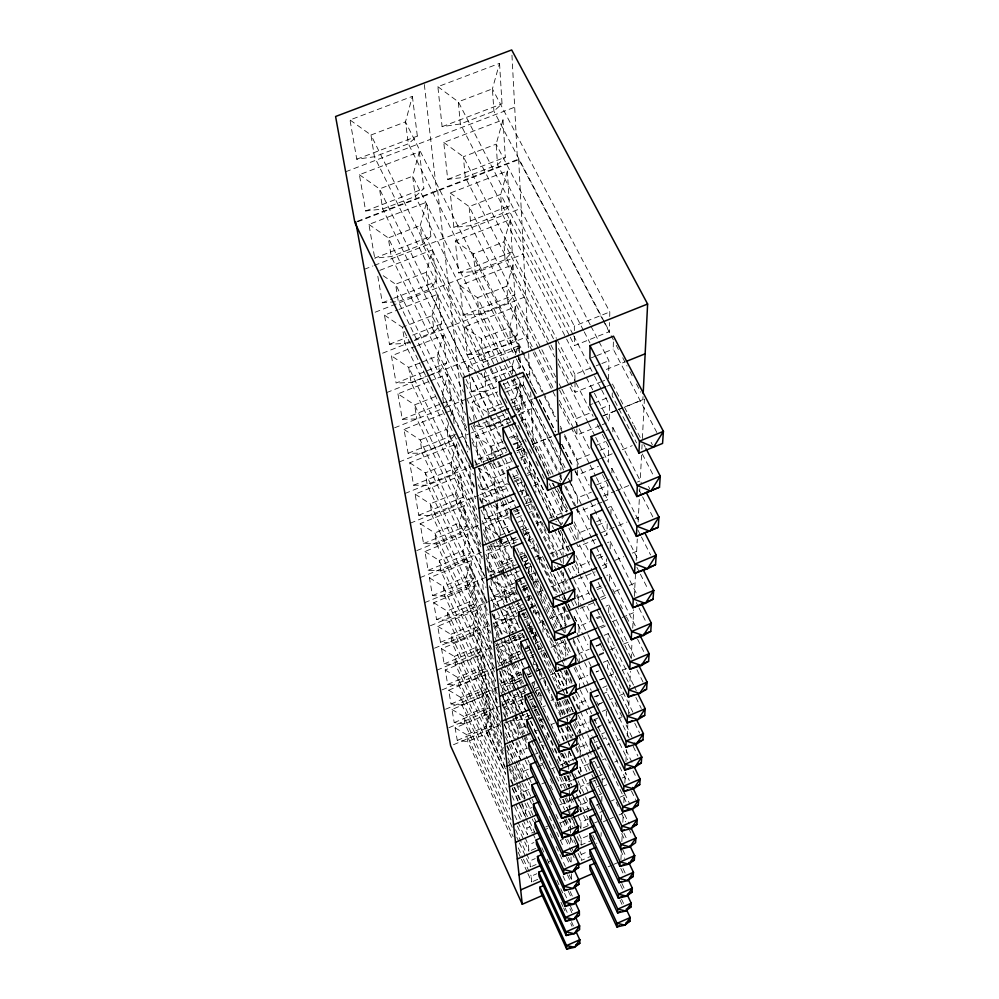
<?xml version="1.0" encoding="UTF-8"?>
<svg xmlns="http://www.w3.org/2000/svg" width="999" height="999" viewBox="0 0 999 999"><rect width="100%" height="100%" fill="white"/><g stroke="black" fill="none" stroke-linecap="round" stroke-linejoin="round"><path stroke-width="0.75" stroke-dasharray="5 3.75" d="M590.958 326.211L608.915 360.689L608.578 378.808L602.996 381.056M570.267 337.262L574.55 345.567L609.44 331.618L609.602 322.54M609.715 316.483L609.802 311.938L492.407 88.861L499.537 63.349L437.874 86.688L442.107 126.661L460.352 123.963L493.906 111.151L502.022 103.821L499.537 63.349M601.098 836.338L601.173 832.529M601.423 819.954L601.523 814.622M601.785 801.36L601.885 795.753L594.517 780.281M602.135 783.191L602.247 777.297L592.894 757.741M601.498 599.462L605.756 597.689L605.819 594.742M603.558 568.406L606.356 567.245L606.518 558.878M604.233 535.839L606.992 534.702L607.255 521.253M603.396 501.573L607.667 499.812L607.954 485.377L602.335 474.313M602.335 434.315L608.703 446.778L608.403 462.312L595.666 437.337M601.648 389.885L609.527 405.132L609.19 421.915L566.595 339.098M612.262 392.907L612.2 395.866L636.563 442.919M656.842 432.492L613.211 349.063L613.398 340.484M606.381 711.138L606.281 715.634L627.697 759.802M629.133 737.974L606.818 692.182L606.905 688.361M603.296 662.325L607.554 660.539L607.392 667.282L629.957 713.373M604.12 635.339L608.179 633.628L608.004 640.809L630.431 686.388M608.666 612.612L608.841 604.957L606.043 606.118M609.39 581.156L609.54 574.325L606.868 575.436M610.139 548.851L610.302 541.533L607.529 542.682M610.926 514.435L611.113 506.356L608.241 507.529M611.888 472.852L611.987 468.494L607.817 470.204M612.837 431.768L612.936 427.659L606.143 430.419M643.031 396.578L642.869 399.637L624.3 407.155M620.916 859.752L621.39 850.574M621.84 841.608L622.439 829.944L618.144 831.805M622.827 822.289L623.226 814.635M623.826 802.771L624.363 792.294M624.837 782.979L625.386 772.227L629.283 780.519M625.923 761.65L626.535 749.712M627.21 736.388L627.809 724.7M628.334 714.485L629.195 697.464M629.595 689.747L630.531 671.291M631.156 658.99L632.017 642.07M632.729 628.171L633.666 609.752M634.353 596.391L635.489 573.975M636.188 560.389L637.275 538.973M638.149 521.977L639.385 497.577M639.697 491.496L639.847 488.461M641.545 455.169L640.247 480.856L637.399 482.03M641.857 449.125L642.095 444.592M642.394 438.536L644.405 399.138L624.363 407.267M412.387 96.341L417.345 136.114L408.366 143.794L374.425 156.756L356.743 159.216L350 119.955L412.387 96.341L405.482 121.903L408.366 143.794L515.609 357.467M419.305 151.811L423.888 188.549L415.322 196.428L382.704 209.003L365.646 210.976L359.415 174.713L419.305 151.811L412.649 176.199L415.322 196.428L499.013 364.56M374.45 256.593L368.943 224.438L426.66 202.16L420.229 225.537L422.689 244.33L483.454 367.27M379.845 270.342L432.567 249.812L426.348 272.215L428.646 289.673L471.078 376.123M398.951 309.465L438.062 294.118L432.043 315.609L434.178 331.855L414.685 339.56M502.997 119.805L505.294 157.205L497.527 164.748L465.272 177.185L447.702 179.383L443.781 142.445L502.997 119.805L496.141 144.143L497.527 164.748L583.503 330.469M417.307 345.617L443.169 335.389L437.35 356.044L439.335 371.216L467.07 428.421M443.419 402.335L442.307 393.818L447.952 373.938L430.806 380.769M507.342 171.004L509.453 205.782L501.998 213.499L470.879 225.599L453.858 227.372L450.262 193.044L507.342 171.004L500.711 194.355L501.998 213.499L565.884 337.724M448.626 423.289L446.953 429.195L448.701 442.507L475.636 498.663M450.736 415.921L452.422 410.027L445.304 412.887M510.277 219.555L512.237 251.873L505.069 259.703L475.074 271.466L458.641 272.864L455.294 240.971L510.277 219.555L503.883 241.92L505.069 259.703L548.251 344.355M456.618 443.881L459.44 466.633L452.947 474.887L427.31 485.277L413.586 485.202L409.74 462.787L456.618 443.881L451.298 462.375L452.947 474.887L479.695 530.919M513.011 264.685L514.835 294.805L507.942 302.722L478.983 314.161L463.099 315.222L459.977 285.514L513.011 264.685L506.83 286.151L507.942 302.722L532.517 351.298M460.564 475.711L463.211 497.127L456.943 505.357L432.067 515.484L418.718 515.234L415.109 494.143L460.564 475.711L455.394 493.581L456.943 505.357L482.205 558.516M515.559 306.755L517.257 334.89L510.614 342.869L482.642 353.996L467.245 354.757L464.335 327.023L515.559 306.755L509.59 327.385L510.614 342.869L517.594 356.768M464.273 505.681L459.253 522.964L460.714 534.078L436.563 543.956L423.564 543.556L420.167 523.663L464.273 505.681L466.783 525.886L460.714 534.078M513.811 360.252L512.15 365.921L512.924 377.51M515.459 354.583L517.944 346.066L468.406 365.796L471.141 391.758L486.051 391.246L495.704 410.851M467.782 533.953L470.142 553.046L464.273 561.188L440.796 570.841L428.146 570.304L424.925 551.51L467.782 533.953L462.887 550.686L464.273 561.188L488.036 611.588M504.657 389.098L520.167 382.879L514.56 402.023L515.059 409.565M471.091 560.676L473.326 578.733L467.632 586.825L444.805 596.253L432.48 595.591L429.433 577.809L471.091 560.676L466.333 576.898L467.632 586.825L490.709 635.926M521.003 421.69L522.252 417.42L519.443 418.556M474.225 585.963L476.348 603.071L470.816 611.101L448.601 620.317L436.575 619.555L433.691 602.709L474.225 585.963L469.58 601.698L470.816 611.101L493.231 658.965M521.141 460.314L524.225 449.9L517.182 452.759M477.197 609.927L479.208 626.173L473.838 634.128L452.21 643.144L440.472 642.282L437.737 626.298L477.197 609.927L472.664 625.212L473.838 634.128L495.616 680.794M480.007 632.679L481.93 648.101L476.71 656.006L455.619 664.822L444.168 663.873L441.57 648.688L480.007 632.679L475.599 647.527L476.71 656.006L498.339 702.497M521.803 494.88L525.224 483.379M482.692 654.295L484.515 668.98L479.445 676.798L458.878 685.426L447.677 684.415L445.204 669.967L482.692 654.295L478.384 668.731L479.445 676.798L500.949 723.164M524.5 520.516L522.827 526.086L523.339 533.741M485.239 674.862L486.975 688.848L482.042 696.603L461.963 705.057L451.024 703.97L448.676 690.209L485.239 674.862L481.031 688.923L482.042 696.603L501.685 739.073M528.146 541.071L529.47 536.65L525.199 538.411M512.237 827.309L464.922 723.763L454.22 722.614L451.973 709.49L487.674 694.467L483.553 708.154L484.515 715.484L504.745 759.327M528.021 572.489L530.606 563.911M489.985 713.161L491.558 725.898L486.875 733.503L467.732 741.608L457.267 740.409L455.119 727.884L489.985 713.161L485.964 726.51L486.875 733.503L505.756 774.5M528.321 600.849L530.419 593.906M530.332 622.09L529.433 625.049L529.907 632.28M533.029 613.186L533.928 610.214L534.103 613.086M533.066 639.522L535.264 632.317L530.968 634.103M533.104 664.585L534.827 658.965M533.566 687.062L534.815 682.954M537.999 695.466L538.911 692.507L539.26 698.289M535.564 692.045L537.075 689.535M535.864 670.179L537.4 667.644L537.225 664.785M484.515 715.484L489.323 707.804L487.674 694.467M530.819 632.429L533.254 628.571M529.345 610.064L533.528 603.558L530.681 604.745M556.493 627.534L525.287 562.999L528.321 558.491M524.325 535.664L529.008 528.858L523.251 531.218M525.711 503.409L527.322 501.123L526.698 490.809M552.135 518.568L517.669 448.663L521.953 442.932M520.167 382.879L521.665 407.58L515.472 415.609L489.248 426.173L474.775 426.448L474.3 421.878M514.947 378.122L513.124 380.407L562.524 479.408M455.419 434.24L448.701 442.507L422.24 453.159L408.116 453.284L404.033 429.42L443.881 413.449M444.168 408.017L451.148 399.75L447.952 373.938M443.169 335.389L446.59 362.974L439.335 371.216L430.869 374.588M434.178 331.855L441.72 323.651L438.062 294.118M432.567 249.812L436.501 281.531L428.646 289.673L398.326 301.548L382.342 302.747L377.247 272.952M430.894 236.301L422.689 244.33L391.233 256.556L374.712 258.117L430.894 236.301L426.66 202.16M608.216 866.782L612.424 864.947M613.823 864.335L619.442 861.887M531.818 866.408L536.113 864.535M577.235 836.525L581.193 844.979L592.569 840.034M548.488 862.05L552.697 860.214M527.859 873.476L531.73 881.992L531.206 876.185L536.85 873.725M592.457 855.569L581.356 860.401L581.293 854.42L588.299 851.373M533.129 881.38L538.723 878.945M599.887 812.412L604.083 810.589M535.814 848.363L528.958 851.323L528.384 844.929L533.916 842.532M587.824 825.848L581.018 828.783L580.956 822.189L587.824 819.23M594.617 822.901L597.34 821.727M560.701 840.209L563.498 838.998M603.321 821.752L609.028 819.28M610.451 818.656L613.311 817.419M619.018 814.959L623.301 813.099M526.498 858.516L530.382 867.02L529.832 860.938L535.227 858.591M581.193 844.979L581.131 838.698L587.824 835.788M602.16 779.67L604.82 778.521M596.391 787.137L600.674 785.289M559.765 804.919L572.415 799.462M603.771 785.963L606.63 784.739M622.302 777.984L625.149 776.76M599.275 794.754L601.885 793.631M522.29 823.551L527.472 834.827L526.86 828.096L532.529 825.649M589.21 808.179L580.844 811.787L580.769 804.857L587.812 801.822M531.68 833.004L534.49 831.792M545.716 826.947L548.526 825.736M596.178 805.169L600.362 803.358M543.468 830.256L547.664 828.446M560.252 823.014L570.042 818.78L570.267 827.372M611.376 800.936L614.223 799.699M619.929 797.239L624.2 795.391M509.315 766.87L524.25 799.2L523.576 791.732L533.379 787.537M541.783 783.928L545.991 782.13M588.723 763.81L580.382 767.382L580.444 773.538M590.122 763.211L595.679 760.826M602.547 759.877L605.282 758.703L607.966 764.297M596.977 767.994L599.725 766.807M560.651 785.239L571.928 780.406M614.735 762.025L617.594 760.801M599.575 775.761L602.26 774.612M520.042 804.757L525.899 817.469L525.262 810.389L532.08 807.467M591.42 781.955L580.581 786.613L580.656 793.905L579.333 791.096M592.769 781.368L595.479 780.207M597.814 726.673L603.284 724.35M535.439 754.095L538.261 752.884M597.452 727.647L600.262 726.448M608.678 722.851L611.488 721.665M618.506 718.668L621.316 717.469M601.648 733.928L604.482 732.717M522.39 778.621L521.79 772.052L531.281 767.994M540.759 763.948L544.83 762.2M580.257 755.219L580.169 747.102L588.748 743.443M537.799 766.82L543.468 764.397M594.517 742.582L597.327 741.383M602.959 738.973L605.769 737.774L626.76 781.268M597.215 747.964L602.872 745.554M551.635 768.731L554.457 767.519M560.089 765.109L572.827 759.665M597.165 749.25L600.024 748.026M607.18 744.967L610.039 743.743M617.195 740.684L620.054 739.447M518.444 735.102L517.919 729.22L525.087 726.173M539.435 720.092L542.307 718.868M579.795 710.576L579.72 703.009L588.249 699.375M593.943 696.965L598.214 695.154M539.685 720.666L542.445 719.492M595.891 696.815L598.626 695.654M604.095 693.331L606.818 692.182M598.101 704.32L603.721 701.922M534.64 731.58L537.487 730.381M551.723 724.325L554.57 723.114M598.451 704.482L601.273 703.271M609.74 699.675L612.574 698.476M619.63 695.479L623.863 693.681M602.409 711.35L606.418 709.64M504.308 724.375L520.666 759.577L519.905 751.248L526.873 748.276M539.423 742.931L542.207 741.745M580.044 734.253L579.944 725.674L588.249 722.152M593.781 719.792L597.926 718.031M591.683 721.852L598.326 719.018M448.876 727.709L501.023 705.694M502.435 705.094L523.451 696.228M536.051 690.908L538.861 689.722M505.469 718.518L504.27 707.13L526.436 697.764M527.822 697.177L534.065 694.555M507.455 695.579L516.645 715.222L515.809 705.868L522.789 702.921M529.77 699.974L532.554 698.788M539.61 692.444L540.934 695.254L538.136 696.428L541.033 695.329M579.57 688.598L579.47 678.97L587.774 675.461M598.838 670.779L596.078 671.952L598.95 670.853M529.67 700.124L532.517 698.925M532.067 706.992L534.815 705.831L544.73 726.847M550.973 700.449L553.846 699.225M599.475 679.919L603.746 678.109M609.427 675.711L613.698 673.9M622.227 670.292L626.498 668.481M457.267 740.409L491.558 725.898M532.592 708.528L538.274 706.131M600.087 679.919L604.183 678.184M453.484 744.717L503.121 723.701M504.532 723.114L528.496 712.961M534.128 710.576L536.95 709.377M542.582 706.992L545.404 705.806M529.857 715.296L516.271 721.053L510.177 720.416M536.525 715.684L539.31 714.497M602.834 687.574L606.967 685.826M533.791 664.897L536.525 663.748M520.754 672.227L512.125 675.848L500.224 668.581L501.698 682.654L512.837 683.641L521.378 680.044M451.024 703.97L486.975 688.848M501.698 682.654L521.69 674.25M536.95 670.716L539.66 669.58M595.941 645.891L601.311 643.631M445.517 709.253L521.915 677.11M527.659 674.7L530.519 673.488M536.263 671.078L543.431 668.056M504.57 669.954L514.46 691.008L513.561 681.068L521.74 677.622M528.558 674.75L531.293 673.601M536.75 671.316L539.472 670.167L526.123 642.132M579.308 663.673L579.195 653.446L589.185 649.238M596.316 646.241L600.599 644.442M528.496 677.047L531.343 675.848M502.759 692.782L502.297 688.311L522.152 679.957M529.245 676.96L532.08 675.774M532.08 682.692L534.915 681.493M540.584 679.108L544.842 677.31M550.511 674.924L554.757 673.139M599.1 654.445L604.832 652.022M610.576 649.612L616.321 647.19M623.488 644.168L632.092 640.534M531.53 683.816L534.365 682.617M599.038 655.356L604.682 652.984L602.622 648.788M519.867 714.048L514.597 702.784L513.911 695.354L526.548 690.022M454.22 722.614L489.323 707.804M502.922 694.28L503.708 701.735L528.808 691.146M534.39 688.786L538.573 687.025M531.992 637.1L537.637 634.74M525.486 647.452L529.682 645.704M535.277 643.356L539.46 641.595M596.203 617.832L600.349 616.096M493.568 625.898L512.125 665.272L511.176 654.682L519.617 651.136M525.249 648.776L529.47 647.015M578.983 632.517L578.921 626.298L590.072 621.615M597.052 618.693L601.236 616.945M519.88 651.348L510.252 655.381L498.051 647.876L523.813 637.1M525.374 649.05L529.495 647.315M447.677 684.415L484.515 668.98M498.051 647.876L499.6 662.649L520.704 653.808M526.323 651.448L530.544 649.675M442.045 689.897L496.678 666.982M498.114 666.383L522.402 656.193M529.532 653.196L532.392 651.997M538.111 649.612L543.818 647.215M530.944 655.681L533.866 654.532M539.597 652.122L543.893 650.324M551.061 647.315L565.384 641.308L565.784 656.331M599.45 627.01L605.132 624.625M612.225 621.653L620.741 618.081M622.165 617.482L633.516 612.712M530.207 657.679L532.979 656.518M601.073 627.934L605.207 626.198L596.927 609.427M530.594 607.192L536.013 604.932M434.49 648.214L491.783 624.363M493.206 623.776L517.395 613.698M530.194 608.366L535.889 606.006M519.93 614.934L507.042 620.304L495.067 619.567L494.443 613.623M521.353 614.335L527.085 611.95M496.953 637.412L495.754 626.111L516.958 617.282M522.614 614.922L525.449 613.748M524.4 617.931L527.085 616.808M535.127 613.461L537.812 612.337L537.662 609.677M596.478 587.887L602.197 585.501M509.515 636.425L508.628 626.535L516.92 623.076M523.826 620.204L527.971 618.468M592.956 603.034L578.733 608.978L578.621 597.352L588.698 593.144M597.34 589.547L605.993 585.938M509.69 633.291L513.923 631.53M526.61 626.223L529.433 625.049L560.164 689.298M527.659 627.884L531.93 626.098M539.035 623.126L543.306 621.353M550.412 618.381L567.494 611.238M600.549 597.439L606.293 595.042M614.909 591.445L620.666 589.048M629.283 585.439L635.027 583.041M444.168 663.873L481.93 648.101M527.934 628.883L532.105 627.147M511.088 637.237L521.128 633.041M529.745 629.445L532.617 628.234M436.925 670.179L494.293 646.203M495.716 645.604L522.789 634.303M529.907 631.318L532.754 630.132M524.425 636.051L509.065 642.469L500.312 641.857M436.575 619.555L476.348 603.071M490.971 580.531L492.632 596.328L515.184 586.975M520.816 584.64L525.049 582.892M522.165 586.775L526.336 585.052M533.279 582.167L536.051 581.018L535.576 572.477M596.353 556.018L603.221 553.159M430.419 625.736L489.148 601.373M490.571 600.786L514.76 590.759M521.865 587.812L527.559 585.451M533.254 583.091L540.359 580.144M506.456 602.509L505.906 596.478L515.909 592.32L504.895 596.965L492.632 596.328M523.051 589.36L527.347 587.574M578.359 572.652L578.296 566.445L589.622 561.75M598.114 558.229L606.605 554.695M522.814 589.535L526.948 587.812L526.76 585.064M493.818 607.679L493.356 603.221L517.132 593.356M522.727 591.033L526.923 589.285M525.624 597.452L531.281 595.104M538.349 592.17L542.594 590.397M551.086 586.875L568.094 579.807M602.372 565.571L608.091 563.186M615.222 560.227L623.801 556.668M632.367 553.109L636.65 551.323M507.005 608.553L521.103 602.684M526.735 600.349L532.38 598.001M578.421 578.858L595.179 571.89M522.477 604.495L506.206 611.263L501.061 608.041M440.472 642.282L479.208 626.173M495.067 619.567L523.551 607.717M519.767 553.359L522.639 552.172M531.281 548.601L534.165 547.415L533.728 539.772M596.653 521.653L603.771 518.718M511.738 558.166L501.723 562.3L488.149 553.658L519.492 540.759M518.893 555.219L524.612 552.859L562.674 631.455M503.771 572.902L502.997 564.273L512.862 560.202M521.316 556.718L525.549 554.969M578.009 539.26L577.946 533.354L590.509 528.171M597.489 525.287L605.856 521.84M432.48 595.591L473.326 578.733M488.149 553.658L490.059 571.828L513.823 562.025M522.202 558.566L526.398 556.83M424.7 602.634L516.296 564.797M523.414 561.863L527.697 560.089M534.815 557.155L539.085 555.394M524.125 564.56L529.87 562.187M537.062 559.215L542.819 556.83M549.999 553.858L568.643 546.166M601.373 532.642L617.032 526.173M618.456 525.586L626.997 522.052M635.539 518.518L638.386 517.345M523.851 565.446L531.031 562.487M519.455 570.904L504.17 577.222L503.908 574.338M526.411 568.019L533.354 565.147M595.978 539.26L578.084 546.653L568.406 527.11M529.97 574.8L534.165 573.064M515.159 582.817L504.02 587.437L490.821 579.095M516.558 582.242L520.729 580.506M509.403 516.908L485.327 526.773L499.288 535.751L513.136 530.069M520.054 527.222L522.827 526.086L556.218 594.705M521.765 529.52L527.509 527.16M536.138 523.613L541.883 521.253M549.075 518.306L567.707 510.651M603.259 496.041L614.635 491.371M616.058 490.784L628.858 485.526M428.146 570.304L470.142 553.046M490.209 544.792L506.018 538.299M498.439 538.011L501.123 543.618L516.97 537.1M524.175 534.14L531.381 531.181M576.336 509.34L577.734 512.125L596.266 504.507M597.689 503.921L601.972 502.16M420.167 577.622L484.902 550.998M486.326 550.412L516.321 538.086M524.887 534.565L530.594 532.217M518.069 539.06L500.262 546.378L487.337 545.978M528.221 540.484L533.641 538.249M513.823 500.674L496.715 507.654L488.873 502.572M495.829 503.284L497.852 507.492L514.985 500.487M523.551 496.99L529.258 494.655M575.249 470.829L577.347 475.012L598.526 466.358M423.564 543.556L466.783 525.886M483.091 505.581L484.465 518.656L510.177 508.141M525.936 503.708L531.568 501.398L532.13 511.288L554.457 556.88M416.783 550.599L507.642 513.424M513.374 511.076L519.105 508.728M526.273 505.794L534.877 502.272M507.604 514.872L497.752 518.906L484.465 518.656M514.66 511.988L521.703 509.103M515.072 514.585L520.741 512.262M516.783 517.569L522.365 515.284M529.333 512.425L532.13 511.288M596.578 484.865L610.377 479.22M501.123 543.618L499.862 529.707L511.026 525.137M518.006 522.265L524.975 519.405M577.734 512.125L577.584 497.839L591.383 492.17M599.675 488.773L607.954 485.377M505.082 473.389L493.993 477.897L479.17 468.169L481.431 489.722L495.079 489.822L508.778 484.24M418.718 515.234L463.211 497.127M481.431 489.722L505.619 479.882M512.737 476.985L518.431 474.662M513.623 478.946L519.055 476.735M527.21 473.414L529.932 472.315L529.333 461.638L523.838 463.861M595.479 445.629L605.519 441.546M606.942 440.959L611.251 439.21M410.302 523.189L478.583 495.379M480.032 494.792L507.417 483.641M514.622 480.706L520.392 478.359M527.597 475.424L534.815 472.49L535.839 492.47M514.26 482.005L519.742 479.782L558.791 559.39M482.942 504.133L482.33 498.326L507.729 487.974M517.282 484.04L524.662 481.068M577.285 468.856L577.185 459.627L591.508 453.783M600.112 450.287L608.703 446.778M519.218 491.77L526.423 488.836M533.628 485.889L540.834 482.954M599.487 459.016L613.736 453.196M622.29 449.712L632.267 445.641M504.395 447.689L492.869 452.347L493.406 458.229M513.036 444.18L520.242 441.271M576.848 427.46L576.76 418.394L590.996 412.637M600.973 408.591L609.527 405.132M413.586 485.202L459.44 466.633M511.001 421.965L475.799 436.151L478.209 459.041L505.194 448.114M513.723 444.667L523.663 440.646M404.932 493.506L473.601 465.684M475.024 465.109L487.799 459.94M489.223 459.365L506.243 452.46M516.183 448.439L523.276 445.566M516.67 450.774L523.901 447.852M532.567 444.33L551.361 436.725M602.872 415.846L617.157 410.052M618.593 409.478L622.877 407.742M517.195 450.699L524.313 447.802M532.854 444.343L551.373 436.838M602.884 415.971L617.207 410.164M618.631 409.578L622.926 407.842M489.023 464.173L491.833 463.037M469.23 416.933L494.33 468.531L511.351 461.625M519.867 458.166L526.96 455.294L526.785 452.322M574.125 429.47L576.935 435.015L600.774 425.337M602.185 424.762L606.393 423.052M399.213 461.963L456.993 438.698M458.441 438.111L469.955 433.466M471.391 432.892L531.518 408.678M485.914 419.867L489.335 426.848L509.103 418.893M510.514 418.319L523.214 413.199L522.165 395.529L513.848 378.871M558.091 358.991L575.087 392.295L601.598 381.618M521.328 420.779L525.611 419.043L553.346 474.775M606.818 386.288L611.051 384.59M509.34 437.437L516.396 434.577M589.872 404.882L592.657 403.758M594.055 403.196L608.016 397.552M502.522 441.67L491.096 446.291L475.799 436.151M511.101 438.199L516.82 435.889L558.029 519.293M474.138 420.354L472.227 402.098L497.602 391.92M505.644 392.195L523.651 384.977L523.089 375.224M591.321 357.842L595.429 356.193M596.79 355.644L613.211 349.063M489.335 426.848L487.737 409.365L502.085 403.596M510.689 400.137L522.165 395.529M574.949 380.344L574.887 374.363L594.73 366.383M596.153 365.821L600.399 364.111M601.823 363.536L608.915 360.689M503.384 406.506L488.012 412.687L472.227 402.098M511.763 403.146L514.56 402.023L550.574 474.475M512.924 406.993L532.991 398.913M606.293 369.443L624.999 361.913M408.116 453.284L453.983 434.815M474.775 426.448L507.455 413.299M515.984 409.865L521.665 407.58M435.389 396.578L414.622 404.87L397.939 393.856L429.37 381.331M477.197 371.765L484.74 376.873L512.15 365.921L517.02 375.636M519.867 356.843L520.479 367.182L485.164 381.293L374.425 156.756L370.979 135.015L350 119.955M397.939 393.856L402.297 419.293L439.647 404.358M441.096 403.783L451.148 399.75M471.141 391.758L496.753 381.506M394.568 427.822L444.592 407.792M446.016 407.23L466.083 399.188M467.52 398.613L497.452 386.688M503.146 384.403L529.72 373.713M415.871 346.178L391.433 355.844L396.091 383.042L446.59 362.974M467.245 354.757L517.257 334.89M429.458 375.149L411.089 382.455L396.091 383.042M386.65 392.595L427.172 376.473M428.621 375.899L527.797 336.451M483.416 362.287L519.343 347.977L405.482 121.903L370.979 135.015L483.416 362.287L483.828 366.67M574.375 330.569L574.325 326.074L609.802 311.938M409.115 341.758L404.932 343.406L389.46 344.28L384.478 315.147L397.502 310.027M382.592 353.196L412.812 341.258M414.248 340.696L525.736 296.641M420.167 362.862L408.716 367.395L391.433 355.844M421.603 362.287L437.35 356.044L465.921 414.847M389.46 344.28L406.88 337.4M412.687 335.115L441.72 323.651M463.099 315.222L514.835 294.805M382.342 302.747L392.32 298.838M393.743 298.276L436.501 281.531M458.641 272.864L512.237 251.873M375.162 312.212L523.538 254.033M453.858 227.372L509.453 205.782M364.323 269.305L372.927 265.971M374.35 265.409L521.178 208.304M357.167 221.353L518.643 159.103L602.484 319.131M357.792 221.691L517.47 160.127L511.85 53.047M365.646 210.976L423.888 188.549M447.702 179.383L505.294 157.205M345.642 171.766L514.697 107.205M356.743 159.216L417.345 136.114M442.107 126.661L502.022 103.821M402.297 419.293L416.845 418.956L482.292 556.593M478.209 459.041L492.257 458.966L491.096 446.291L506.068 476.985M490.059 571.828L501.248 572.302M499.6 662.649L509.577 663.448M503.708 701.735L514.597 702.784M455.119 727.884L466.645 734.677L513.136 836.563M451.973 709.49L463.773 716.495L511.051 819.867M448.676 690.209L460.764 697.439L509.527 803.795M445.204 669.967L457.617 677.434L506.793 784.452M504.27 707.13L514.36 713.199M441.57 648.688L454.295 656.418L505.731 768.019M502.297 688.311L507.455 691.433M437.737 626.298L450.811 634.303L503.434 748.164M433.691 602.709L447.14 611.001L500.836 726.835M495.754 626.111L508.279 633.878M429.433 577.809L443.256 586.413L498.289 704.757M493.356 603.221L499.787 607.242M424.925 551.51L439.16 560.439L495.604 681.393M420.167 523.663L434.827 532.942L493.419 658.066M415.109 494.143L430.232 503.808L491.071 633.241M409.74 462.787L425.349 472.877L487.225 603.945M482.33 498.326L487.562 501.723M404.033 429.42L420.154 439.96L484.677 576.036M384.478 315.147L402.385 327.285L473.464 474.887M468.406 365.796L475.949 370.904M383.191 275.712L395.604 284.228L466.708 431.006M464.335 327.023L481.231 338.636L502.647 381.755M459.977 285.514L477.485 297.714L507.367 357.467M368.943 224.438L388.286 237.912L463.474 392.083M455.294 240.971L473.464 253.808L542.844 391.483M359.415 174.713L379.52 188.923L469.243 371.69M450.262 193.044L469.13 206.593L555.656 376.873M443.781 142.445L463.386 156.731L556.418 338.324M437.874 86.688L458.304 101.823L574.325 326.074M604.383 321.978L493.906 111.151L492.407 88.861L458.304 101.823L460.352 123.963L569.555 335.876M605.107 323.351L609.44 331.618M603.209 320.504L610.439 334.303M611.163 335.676L613.324 339.822M616.221 345.342L618.393 349.475M622.727 357.754L627.06 366.034M629.957 371.541L632.117 375.686M636.463 383.966L640.796 392.245M590.234 324.825L496.141 144.143L463.386 156.731L465.272 177.185L550.299 343.731M651.123 442.345L652.359 444.73M612.449 384.016L627.434 412.887M628.159 414.26L633.154 423.888M633.865 425.262L640.284 437.637M643.856 444.518L645.279 447.265M584.228 331.855L589.959 342.907M642.295 453.996L653.758 476.136M573.014 334.415L500.711 194.355L469.13 206.593L470.879 225.599L534.09 350.412M573.726 335.801L593.768 374.625M594.492 376.011L600.936 388.499M648.501 486.438L649.687 488.736M612.936 427.659L641.258 482.692M639.01 489.91L641.857 495.454M642.569 496.84L653.234 517.632M557.13 339.71L574.887 374.363M553.471 338.811L503.883 241.92L473.464 253.808L475.074 271.466L517.807 356.506M558.429 348.501L575.424 381.718M576.123 383.104L593.131 416.321M597.377 424.625L599.5 428.783M550.998 345.117L554.545 352.048M611.987 468.494L639.372 522.165M548.951 345.741L554.62 356.855M558.154 363.786L587.874 422.077M588.586 423.464L594.954 435.951M637.886 529.982L640.709 535.526M641.408 536.913L650.586 554.944M559.165 383.791L561.276 387.937M561.987 389.323L576.76 418.394M538.436 348.401L506.83 286.151L477.485 297.714L478.983 314.161L510.976 378.284M539.135 349.787L555.993 382.992M559.502 389.91L578.458 427.272M579.158 428.646L590.397 450.786M534.79 351.798L554.457 390.634M559.365 400.337L573.414 428.072M611.113 506.356L638.336 560.127M533.229 352.684L555.694 397.103M559.215 404.046L589.41 463.723M590.109 465.109L595.729 476.211M596.44 477.609L607.667 499.812M636.887 567.245L639.697 572.814M640.409 574.2L648.139 589.51M543.543 392.869L555.456 416.508M560.364 426.248L561.763 429.033M564.572 434.59L577.185 459.627M523.538 355.082L509.59 327.385L481.231 338.636L482.642 353.996L489.56 367.957M524.238 356.468L543.768 395.242M544.467 396.628L557.03 421.553M560.514 428.471L580.044 467.257M580.744 468.631L589.11 485.252M518.506 357.904L536.713 394.155M539.522 399.725L555.631 431.793M561.938 444.343L572.439 465.247M518.294 358.154L530.169 381.793M532.966 387.35L536.451 394.305M539.248 399.862L555.307 431.83M561.6 444.343L571.378 463.811M574.862 470.754L606.992 534.702M610.302 541.533L637.424 595.516M516.308 358.853L520.479 367.182M636.276 602.522L638.349 606.643M639.035 608.016L646.615 623.126M523.651 384.977L565.996 469.542M517.707 377.023L564.235 470.029M568.406 478.359L570.491 482.517M571.178 483.903L582.292 506.118M582.991 507.504L589.235 520.004M508.066 358.853L515.022 372.752M515.709 374.15L563.673 470.042M569.243 481.156L577.584 497.839M505.531 362.212L412.649 176.199L379.52 188.923L382.704 209.003L465.409 377.972M506.231 363.611L513.161 377.485M565.996 486.376L591.745 537.974M592.444 539.36L606.356 567.245M609.54 574.325L635.938 627.235M511.675 379.682L558.953 474.488M559.652 475.874L561.738 480.057M564.522 485.639L575.649 507.942M559.452 479.795L560.651 482.192M612.799 589.422L616.246 596.341M620.367 604.632L622.439 608.778M626.56 617.07L628.633 621.216M637.574 639.185L644.467 652.996M499.7 365.959L506.618 379.845M507.305 381.243L523.214 413.199M557.504 488.411L567.894 509.303M574.125 521.853L589.36 552.497M503.334 383.141L549.625 476.323M553.084 483.279L567.594 512.487M573.801 524.999L577.946 533.354M548.913 476.173L526.273 430.581L525.611 419.043M552.347 483.079L553.721 485.839M554.395 487.225L566.745 512.087M549.238 483.716L551.997 489.273M552.684 490.659L563.711 512.899M570.604 526.798L576.81 539.31M579.57 544.867L591.97 569.892M592.669 571.278L595.416 576.835M598.176 582.392L605.756 597.689M608.841 604.957L634.802 657.317M496.965 380.357L420.229 225.537L388.286 237.912L391.233 256.556L464.485 407.167M490.247 369.355L497.165 383.316M504.77 398.663L507.542 404.258M517.919 425.199L519.992 429.383M524.825 439.16L526.211 441.945M529.67 448.926L531.743 453.121M535.901 461.488L539.36 468.469M542.12 474.063L545.579 481.043M551.111 492.207L563.561 517.332M609.353 614.01L632.105 659.977M636.937 669.73L643.144 682.267M560.639 522.589L561.788 524.912M484.153 368.668L503.484 407.792M504.17 409.19L526.96 455.294M558.716 520.679L560.776 524.85M575.886 555.432L584.815 573.501M585.501 574.887L589.622 583.229M529.333 461.638L560.314 524.338M484.74 376.873L501.935 411.725M502.622 413.111L508.816 425.661M509.502 427.06L556.281 521.84M560.414 530.207L570.729 551.111M575.549 560.864L578.296 566.445M529.932 472.315L552.422 517.919M558.553 530.357L569.455 552.459M558.329 531.143L568.668 552.11M574.875 564.697L579.008 573.076M579.707 574.475L592.107 599.637M592.794 601.036L596.241 608.029M608.179 633.628L633.541 685.089M634.228 686.475L636.276 690.646M498.464 416.458L503.284 426.248M552.235 525.661L553.608 528.459M554.295 529.857L568.081 557.854M572.215 566.258L576.361 574.662M635.876 697.427L641.308 708.478M476.336 373.776L426.348 272.215L395.604 284.228L398.326 301.548L469.418 448.651M477.023 375.174L501.673 425.262M551.947 534.902L563.636 558.691M568.443 568.481L573.251 578.284M573.938 579.682L584.253 600.661M587.012 606.256L589.073 610.464M471.978 377.272L487.737 409.365M471.765 377.522L501.873 438.873M489.385 415.484L507.23 451.86M509.977 457.455L513.411 464.448M516.158 470.042L529.195 496.628M529.882 498.026L537.037 512.549M537.724 513.936L543.194 525.074M543.868 526.473L562.137 563.773M577.247 594.555L578.621 597.352M576.598 595.716L581.393 605.494M582.08 606.893L589.61 622.252M599.887 643.206L601.935 647.402M607.554 660.539L633.928 714.347M561.226 570.704L570.029 588.661M489.248 426.173L504.283 456.868M504.957 458.266L554.145 558.741M557.567 565.709L559.615 569.905M560.289 571.291L569.168 589.435M574.637 600.599L578.733 608.978M634.74 723.151L639.535 732.929M466.096 379.37L485.239 418.469M462.15 377.172L432.043 315.609L402.385 327.285L404.932 343.406L474.213 487.612M465.571 384.178L501.823 458.341M502.509 459.74L506.618 468.144M554.457 566.308L556.505 570.504M557.192 571.915L566.083 590.097M571.553 601.286L574.974 608.279M575.649 609.677L587.275 633.466M587.961 634.865L590.022 639.06M563.261 594.205L553.046 573.276L563.286 594.343M563.936 595.591L567.345 602.572M568.019 603.97L570.067 608.154M574.15 616.533L578.921 626.298M563.96 595.741L567.37 602.722M568.056 604.12L570.104 608.316M574.188 616.695L583.054 634.865M583.741 636.263L587.824 644.642M615.147 702.584L617.182 706.78M619.917 712.374L623.326 719.355M626.048 724.937L632.854 738.91M466.808 398.763L505.544 478.209M536.363 543.831L539.76 550.799M542.482 556.381L561.525 595.441M562.212 596.84L563.573 599.637M633.179 746.303L637.911 756.018M494.305 463.174L510.014 495.454M510.701 496.853L516.171 508.079M516.858 509.478L559.902 597.889M563.998 606.318L571.515 621.753M576.985 632.979L579.033 637.187M534.165 547.415L557.067 594.48M563.124 606.942L570.541 622.165M562.35 607.317L569.842 622.714M577.335 638.124L590.958 666.133M471.366 426.049L489.06 462.45M489.735 463.848L506.068 497.452M506.743 498.851L510.826 507.255M556.843 605.369L566.358 624.962M573.151 638.96L588.099 669.742M504.133 498.788L493.993 477.897L495.079 489.822L500.511 501.036M504.807 500.187L509.54 509.94M556.88 607.467L567.032 628.371M573.114 640.908L579.195 653.446M625.973 749.937L632.717 763.823M471.803 438.186L484.652 464.697M485.339 466.096L501.573 499.575M502.247 500.974L508.329 513.523M633.041 770.853L636.388 777.746M553.209 608.878L563.386 629.882M472.127 442.182L482.28 463.149M482.954 464.547L496.503 492.507L497.315 501.498M501.198 502.435L509.34 519.268M551.46 606.193L564.36 632.829M576.585 658.066L578.621 662.275M578.983 665.147L591.221 690.409M596.653 701.635L598.701 705.843M536.051 581.018L558.903 628.259M564.285 639.372L571.678 654.645M562.587 640.172L570.054 655.594M575.474 666.82L584.977 686.463M585.651 687.874L588.361 693.481M474.837 459.852L478.221 466.858M478.896 468.256L495.142 501.885M442.307 393.818L469.418 449.937M474.837 461.163L477.559 466.77M478.234 468.169L493.144 499.038M495.854 504.645L510.764 535.514M511.451 536.913L514.16 542.532M516.87 548.139L534.49 584.615M508.928 532.929L496.715 507.654L497.752 518.906L506.543 537.137M509.602 534.34L514.348 544.168M520.454 556.805L528.596 573.651M529.27 575.062L544.88 607.355M545.554 608.753L550.299 618.593M553.009 624.2L555.044 628.421M559.79 638.249L567.932 655.094M574.038 667.732L579.47 678.97M631.493 791.083L635.564 799.5M507.217 538.548L511.95 548.364M557.255 642.32L566.046 660.551M580.144 689.884L589.572 709.427M590.247 710.813L591.595 713.611M594.28 719.193L603.034 737.337M477.21 476.548L489.348 501.723M490.022 503.121L504.857 533.891M505.531 535.289L512.275 549.275M555.369 641.72L564.697 661.088M478.209 484.727L486.326 501.598M487 502.997L499.862 529.707M526.948 587.812L539.71 614.335M543.069 621.316L550.461 636.675M551.136 638.061L561.213 659.003M561.888 660.401L563.898 664.585M566.583 670.167L569.28 675.761M569.942 677.147L571.965 681.343M577.335 692.507L584.727 707.854M585.402 709.253L588.086 714.834M537.812 612.337L560.676 659.839M566.046 671.016L572.102 683.591M624.637 793.318L629.944 804.345M499.962 537.15L514.16 566.67M514.835 568.081L518.893 576.51M519.567 577.909L558.766 659.427M564.173 670.679L570.928 684.727M575.661 694.567L579.72 703.009M474.475 486.476L446.953 429.195L420.154 439.96L422.24 453.159L486.076 587.662M479.857 497.652L484.552 507.43M485.227 508.828L499.999 539.572M500.674 540.971L536.263 615.022M608.641 765.696L626.798 803.471M479.595 498.813L482.292 504.42M482.967 505.819L497.764 536.613M560.214 669.53L567.619 684.952M573.014 696.166L579.745 710.189M580.419 711.588L591.858 735.414M592.532 736.825L602.634 757.854M515.771 578.683L500.262 546.378L499.288 535.751M558.241 667.145L566.995 685.401M572.39 696.64L579.133 710.676M481.019 509.902L494.493 537.986M495.167 539.385L514.697 580.107M558.104 673.064L568.181 694.105M578.271 715.134L587.012 733.366M587.687 734.777L589.035 737.574M557.742 673.151L564.41 687.075M565.084 688.461L567.757 694.03M624.462 814.185L629.17 824.013M476.735 509.428L408.716 367.395L411.089 382.455L478.046 522.577M482.117 520.679L490.871 538.961M493.568 544.592L502.997 564.273M505.731 570.679L501.723 562.3L502.647 572.352M506.406 572.077L514.423 588.836M515.097 590.222L518.444 597.215M526.461 613.96L528.471 618.156M535.152 632.117L538.498 639.098M545.179 653.071L548.526 660.052M554.545 672.614L561.9 687.974M562.562 689.372L564.572 693.556M567.245 699.15L573.264 711.713M577.946 721.49L579.944 725.674M540.134 643.006L542.157 647.227M544.855 652.859L553.621 671.166M554.295 672.564L563.049 690.871M567.095 699.312L573.164 711.987M616.183 802.259L618.194 806.443M621.528 813.423L625.536 821.802M629.545 830.169L630.893 832.966M564.835 699.075L570.854 711.65M575.524 721.428L580.869 732.604M581.543 733.99L592.232 756.343M478.159 518.531L451.298 462.375L425.349 472.877L427.31 485.277L488.274 614.647M483.528 529.757L504.345 573.276M505.019 574.687L522.477 611.188M523.151 612.587L537.912 643.468L538.449 652.647M503.321 573.763L516.783 601.922M517.445 603.334L521.49 611.775M522.165 613.186L558.503 689.21M563.886 700.474L569.268 711.738M574.65 722.989L579.37 732.854M483.404 533.778L486.75 540.784M489.435 546.391L502.822 574.413M562.05 700.811L570.067 717.582M573.401 724.575L578.071 734.352M578.746 735.751L586.088 751.123M586.75 752.522L589.422 758.116M484.378 540.721L486.376 544.93M487.05 546.328L500.424 574.338M501.098 575.736L517.807 610.764M623.925 833.191L626.598 838.798M559.378 701.36L566.758 716.82M621.678 833.578L625.012 840.546M510.701 601.435L504.02 587.437L504.895 596.965L507.567 602.559M511.376 602.834L516.72 614.048M558.803 702.285L567.482 720.491M578.171 742.906L580.169 747.102M557.005 701.56L563.698 715.621M569.068 726.872L573.076 735.301M578.446 746.553L583.129 756.393M583.803 757.791L591.171 773.251M591.845 774.662L593.856 778.883M556.955 702.484L564.273 717.831M568.256 726.198L572.914 735.963M481.068 544.343L414.622 404.87L416.845 418.956M485.776 554.208L495.167 573.938M495.841 575.337L505.906 596.478M508.229 603.97L519.567 627.772M522.24 633.378L524.238 637.574M524.9 638.973L561.588 716.008M566.92 727.21L572.252 738.411M576.261 746.815L579.595 753.82M480.756 546.84L455.394 493.581L430.232 503.808L432.067 515.484L492.045 643.269M486.088 558.041L506.78 601.485M509.44 607.092L519.455 628.121M522.127 633.728L525.462 640.734M560.889 716.907L531.418 654.994L531.143 650.861M565.584 726.76L570.941 738.024M575.636 747.876L580.319 757.729M580.993 759.128L588.361 774.612M622.764 849.862L626.098 856.88M486.963 566.421L504.333 602.934M486.863 568.306L491.52 578.096M492.182 579.495L520.779 639.66M620.541 850.024L624.525 858.391M519.58 639.385L506.206 611.263L507.042 620.304L513.711 634.377M561.675 728.009L567.02 739.26M567.682 740.659L569.692 744.879M560.901 727.709L569.567 745.953M579.557 766.995L583.553 775.411M584.228 776.81L588.224 785.226M597.552 804.869L599.55 809.078M514.385 635.776L519.717 647.04M558.216 727.934L565.434 743.156M569.118 751.161L573.314 759.764M578.458 770.853L580.469 775.074M558.104 728.633L564.76 742.682M568.756 751.111L573.426 760.951M578.096 770.791L579.42 773.601M582.092 779.22L588.761 793.268M489.335 585.851L508.628 626.535M484.49 576.186L459.253 522.964L434.827 532.942L436.563 543.956L494.33 667.494M489.797 587.4L512.375 635.014M513.036 636.425L521.016 653.234M528.321 668.631L530.968 674.238M622.989 868.493L625.649 874.113M620.779 868.418L623.426 874M508.941 635.277L519.555 657.704M520.217 659.103L524.2 667.507M526.86 673.114L528.846 677.322M532.167 684.327L560.027 743.169M564.735 752.921L569.305 762.786M574.687 773.938L577.347 779.545M578.009 780.943L587.949 801.96M490.746 597.539L496.965 611.051M497.427 611.638L509.652 637.837M510.114 638.436L520.791 661.001M521.453 662.412L523.464 666.645M534.14 689.198L536.138 693.431M562.812 753.646L570.154 769.155M561.938 753.521L569.243 768.955M579.195 790.009L580.519 792.819M583.179 798.438L590.484 813.873M517.02 659.303L509.065 642.469L508.678 638.174M517.682 660.701L521.003 667.707M561.438 753.246L566.745 764.46M621.915 883.516L624.575 889.147M559.702 752.534L565.659 765.147M569.63 773.551L570.953 776.348M486.713 601.148L462.887 550.686L439.16 560.439L440.796 570.841L497.102 691.67M492.669 613.761L515.834 662.812M516.495 664.21L521.79 675.424M620.379 884.639L623.026 890.234M491.883 613.811L501.86 634.952M504.52 640.584L511.176 654.682M547.365 732.442L563.236 766.058M567.857 775.861L571.828 784.265M576.46 794.068L578.433 798.276M579.095 799.675L588.349 819.28M523.563 683.578L510.252 655.381L511.001 663.561M524.225 684.989L527.547 692.045M528.209 693.456L562.812 766.782M566.808 775.236L571.453 785.114M576.785 796.39L580.769 804.857M493.319 622.789L499.912 636.788M500.574 638.186L511.8 661.987M512.462 663.386L522.365 684.39M523.026 685.789L526.323 692.794M526.985 694.193L542.832 727.796L542.482 721.84M540.584 724.225L542.569 728.433M545.879 735.451L547.864 739.66M551.835 748.076L553.821 752.297M557.117 759.315L559.103 763.523M565.059 776.161L569.692 785.976M579.62 807.03L582.929 814.048M583.591 815.459L588.224 825.286M592.857 835.102L596.828 843.531M511.663 664.972L522.315 687.562M522.976 688.973L524.975 693.206M564.21 776.498L568.868 786.375M579.52 808.965L580.844 811.787M563.936 776.535L568.556 786.35M621.553 899.212L623.551 903.446M620.029 900.136L622.002 904.345M561.488 776.51L567.395 789.048M571.328 797.414L574.612 804.382M489.448 626.036L466.333 576.898L443.256 586.413L444.805 596.253L499.737 714.522M494.73 637.262L496.715 641.47M497.377 642.881L508.603 666.745M509.265 668.144L519.168 689.21M519.83 690.609L523.126 697.627M523.376 699.775L512.125 675.848L512.837 683.641L516.146 690.684M559.777 777.16L565.072 788.423M569.705 798.276L573.014 805.306M578.309 816.57L580.956 822.189M495.704 643.081L505.619 664.185M506.281 665.596L513.561 681.068M495.979 647.152L516.408 690.646M517.07 692.057L526.298 711.7M526.96 713.099L544.093 749.587L543.856 745.366M516.808 692.095L526.073 711.825M526.748 713.236L561.825 787.924M566.458 797.789L570.429 806.243M579.695 825.973L581.018 828.783M564.997 798.164L569.58 807.929M497.327 654.507L503.908 668.543M563.224 799.237L568.419 810.326M572.327 818.643L575.574 825.586M513.911 695.354L525.112 719.243M562.674 799.35L566.633 807.779M567.282 809.19L569.268 813.398M569.929 814.809L575.199 826.048M579.145 834.477L581.131 838.698M492.032 649.562L469.58 601.698L447.14 611.001L448.601 620.317L502.235 736.138M497.302 660.826L499.288 665.059M501.923 670.691L510.514 688.985M511.163 690.396L520.404 710.114M521.066 711.513L525.024 719.967M520.529 715.446L527.122 729.532M538.985 754.869L540.971 759.09M550.199 778.808L553.496 785.851M559.428 798.513L564.71 809.777M568.668 818.231L572.614 826.673M499.338 670.716L508.566 690.409M509.215 691.808L515.809 705.868M499.812 673.039L507.729 689.934M508.391 691.345L530.794 739.21M531.456 740.621L545.292 770.179M550.412 785.251L553.671 792.207M566.021 818.618L570.579 828.358M499.587 678.733L506.805 694.168M515.621 713.96L524.812 733.616M525.474 735.027L528.096 740.646M564.872 819.305L568.806 827.734M579.969 851.61L581.293 854.42M564.597 820.179L569.218 830.057M573.838 839.934L575.811 844.167M494.468 671.865L472.664 625.212L450.811 634.303L452.21 643.144L504.77 757.017M499.75 683.166L523.526 734.065M524.188 735.476L526.835 741.133M523.501 736.538L516.271 721.053L515.884 716.795M524.163 737.936L526.785 743.568M562.949 820.991L566.233 828.034M570.829 837.886L573.463 843.518M578.059 853.371L581.356 860.401M500.899 692.107L511.451 714.735M512.112 716.146L520.691 734.527M521.353 735.951L527.297 748.676M502.822 696.865L510.701 713.748M513.324 719.367L517.919 729.22M549.55 800.586L551.498 804.744M556.018 814.447L563.124 829.694M567.657 839.41L572.827 850.499M501.685 701.51L508.241 715.559M510.851 721.178L518.718 738.036M565.584 839.335L568.868 846.378M569.53 847.789L571.49 852.01M572.152 853.408L574.113 857.641M497.24 693.993L475.599 647.527L454.295 656.418L455.619 664.822L505.731 773.651M501.835 703.845L509.053 719.342M509.702 720.741L518.231 739.048M518.881 740.459L527.41 758.765M528.071 760.177L529.383 762.986M502.934 712.362L506.868 720.816M507.517 722.227L516.046 740.546M516.695 741.945L524.562 758.853M525.224 760.264L528.496 767.307M504.845 718.843L519.905 751.248M549.3 816.295L563.761 847.427M568.369 857.317L571.653 864.397M566.545 857.529L569.805 864.56M499.238 713.648L478.384 668.731L457.617 677.434L458.878 685.426L508.054 792.544M504.458 724.887L510.976 738.923M511.625 740.321L528.571 776.822M529.233 778.221L531.181 782.429M505.506 733.004L510.077 742.831M510.726 744.243L527.672 780.768M528.321 782.18L529.632 784.989M505.419 736.725L515.896 759.34M516.545 760.751L521.79 772.052M550.287 833.84L552.26 838.086M556.193 846.578L565.359 866.37M569.293 874.849L571.915 880.506M567.469 874.824L570.716 881.855M501.985 734.165L481.031 688.923L460.764 697.439L461.963 705.057L509.64 809.128M507.217 745.479L524.25 782.229M524.9 783.641L531.443 797.789M532.105 799.2L533.416 802.022M506.805 746.028L513.349 760.152M515.959 765.808L521.853 778.521M506.93 750.399L513.474 764.56M514.135 765.983L521.341 781.555M521.99 782.966L531.818 804.207M562.999 875.986L566.271 883.066M570.192 891.545L572.814 897.214M507.979 758.004L518.369 780.494M519.018 781.892L523.576 791.732M568.356 891.308L570.966 896.94M503.121 750.511L483.553 708.154L463.773 716.495L464.922 723.763M508.329 761.8L516.808 780.157M519.418 785.801L526.598 801.335M527.247 802.746L533.766 816.87M534.415 818.281L535.726 821.103M509.315 769.23L524.325 801.747M524.975 803.171L533.454 821.553M564.535 893.306L567.145 898.975M570.417 906.068L573.026 911.737M510.939 779.32L520.704 800.511M521.353 801.922L525.262 810.389M556.893 880.256L560.139 887.312M560.789 888.71L562.737 892.944M569.88 908.441L571.828 912.674M505.469 768.83L485.964 726.51L466.645 734.677L467.732 741.608L512.986 840.871M510.664 780.119L513.261 785.763M513.911 787.175L521.066 802.697M521.715 804.108L528.871 819.63M529.52 821.041L536.663 836.55M541.87 847.839L543.818 852.072M547.065 859.128L550.312 866.183M512.237 787.786L519.393 803.346M512.262 788.636L518.119 801.36M518.768 802.784L525.274 816.92M525.924 818.331L532.442 832.467M533.091 833.89L535.039 838.124M565.097 907.854L567.644 913.398M571.478 921.727L573.389 925.886M511.975 795.716L515.209 802.759M515.859 804.158L522.327 818.243M522.976 819.655L526.86 828.096M560.976 902.284L562.924 906.518M563.573 907.929L564.885 910.763M570.729 923.476L572.027 926.298M514.522 806.643L521.64 822.14M514.735 815.147L517.332 820.816M517.981 822.239L524.487 836.413M525.137 837.836L528.384 844.929M517.37 826.011L528.958 851.323M515.584 829.782L525.949 852.434M526.598 853.858L529.832 860.938M516.77 837.237L518.718 841.495M519.368 842.906L525.849 857.092M518.294 847.876L522.814 857.791M523.464 859.202L531.206 876.185M518.156 852.209L520.741 857.879M521.391 859.302L527.21 872.065M452.422 410.027L454.108 423.651M437.637 190.334L467.594 452.072M468.818 462.812L498.888 725.499M424.338 84.553L436.65 191.284M485.327 526.773L486.875 541.545M493.531 459.702L494.33 468.531M497.452 502.997L497.852 507.492M484.365 372.515L486.051 391.246M516.82 435.889L517.669 448.663M524.612 552.859L525.287 562.999M534.815 705.831L535.189 711.563M517.944 346.066L519.53 372.402M522.252 417.42L522.627 423.613M524.225 449.9L525.374 468.856M529.47 536.65L530.032 545.879M531.306 566.858L532.092 579.969M535.264 632.317L535.988 644.318M519.343 347.977L519.78 355.357M539.472 670.167L540.059 680.219M540.934 695.254L541.483 704.72M518.643 159.103L528.596 351.973M528.671 353.534L530.182 382.829M530.656 391.958L533.528 447.727M536.875 512.412L537.587 526.211M538.773 549.25L539.647 566.221M540.596 584.54L541.421 600.699M542.42 620.004L543.044 632.03M544.068 651.885L544.542 661.226M545.554 680.819L546.028 689.834M560.364 450.224L560.889 470.129M561.013 474.725L561.176 480.844M561.575 496.153L562.3 523.801M562.587 534.615L563.186 557.529M563.224 559.04L563.336 563.548M563.573 572.564L564.135 593.93M564.185 595.466L564.298 600.099M564.51 607.817L564.984 626.111M565.022 627.634L565.184 633.703M566.133 669.854L566.645 689.285M566.683 690.771L566.758 693.768M566.92 699.737L567.27 713.186M567.395 717.669L567.544 723.688M567.582 725.187L567.944 738.711M568.294 752.372L568.543 761.5M568.618 764.597L568.743 769.242M568.906 775.436L569.255 788.96M569.305 790.421L569.418 794.829M569.455 796.29L569.805 809.739M569.842 811.25L569.967 815.771M570.304 828.808L570.417 833.104M570.529 837.449L570.729 844.879M571.041 856.98L571.253 864.759M571.49 873.8L571.64 879.732M576.86 428.971L576.935 435.015M577.297 470.392L577.347 475.012M574.437 336.576L574.55 345.567M574.974 381.83L575.087 392.295"/><path stroke-width="1.5" d="M605.406 386.863L589.897 393.119L589.872 404.882L636.813 496.54L659.49 487.212L660.264 476.136L645.991 448.638M589.972 345.604L589.947 358.391L638.923 453.096L662.562 443.431L663.411 431.381L613.498 336.188L589.972 345.604L639.497 441.133L638.923 453.096M595.142 863.124L589.934 865.384L589.922 869.305L616.883 926.935L624.875 925.136L629.932 921.19L630.194 917.557L626.211 909.09M595.317 847.614L589.984 849.924L589.972 854.033L617.594 912.899L625.774 911.001L630.943 907.017L631.218 903.208L627.235 894.767M595.491 831.33L590.034 833.703L590.022 838.011L618.319 898.151L626.71 896.165L632.017 892.144L632.305 888.148L628.309 879.719M595.679 814.222L590.084 816.645L590.072 821.178L619.093 882.666L627.709 880.581L633.141 876.523L633.441 872.302L628.771 862.487M595.354 796.453L590.134 798.701L590.122 803.471L619.917 866.358L628.746 864.16L634.315 860.064L634.64 855.631L629.957 845.816M596.903 776.91L590.197 779.794L590.172 784.827L620.766 849.175L629.845 846.852L635.564 842.731L635.901 838.061L631.193 828.233M597.14 756.892L590.247 759.852L590.234 765.159L621.678 831.043L631.006 828.596L636.875 824.45L637.237 819.505L631.93 808.478M597.402 735.751L590.309 738.773L590.297 744.38L622.627 811.887L632.242 809.29L638.261 805.119L638.648 799.887L632.629 787.437M598.401 713.061L590.384 716.47L590.359 722.414L623.651 791.595L633.541 788.848L639.735 784.652L640.134 779.108L634.065 766.608M598.713 689.322L590.446 692.831L590.434 699.125L624.725 770.079L634.914 767.17L641.296 762.949L641.72 757.08L634.902 743.106M599.038 664.123L590.521 667.719L590.509 674.425L625.861 747.227L636.375 744.13L642.944 739.909L643.393 733.653L636.638 719.854M600.062 637.037L590.609 641.008L590.584 648.151L627.072 722.914L637.936 719.605L644.705 715.384L645.192 708.728L637.649 693.431M600.461 608.453L590.684 612.549L590.671 620.154L628.371 696.977L639.597 693.443L646.59 689.235L647.102 682.13L638.898 665.584M601.498 577.672L590.784 582.142L590.759 590.272L629.757 669.268L641.383 665.484L648.601 661.288L649.138 653.683L640.109 635.589M601.972 544.979L590.871 549.575L590.846 558.291L631.243 639.585L643.281 635.526L650.749 631.368L651.336 623.201L641.595 603.833M602.484 509.902L590.983 514.647L590.946 524L632.829 607.717L645.329 603.359L653.046 599.238L653.683 590.459L643.219 569.78M603.633 471.915L591.083 477.047L591.058 487.137L634.54 573.414L647.527 568.706L655.531 564.66L656.218 555.194L644.979 533.179M603.433 431.518L591.208 436.488L591.183 447.377L636.388 536.376L658.216 527.335L658.953 517.095L646.203 492.332M643.181 393.519L647.614 304.021L511.688 49.95L335.589 116.496L354.92 222.789L473.314 468.344L463.261 377.56L647.614 304.021M575.936 931.43L579.77 939.759L579.82 943.268L574.537 947.314L566.683 949.05L540.172 890.996L539.872 887.199L543.806 885.489M574.537 886.163L579.133 896.066L579.183 900.124L573.501 904.307L565.047 906.318L536.525 844.342L536.188 839.947L540.422 838.111M574.288 870.054L578.896 879.957L578.958 884.24L573.114 888.448L564.435 890.584L535.189 827.172L534.827 822.539L540.084 820.266M574.113 853.271L578.646 862.974L578.708 867.494L572.702 871.74L563.798 873.988L533.778 809.078L533.391 804.207L538.798 801.885M573.176 833.915L578.384 845.042L578.446 849.812L572.277 854.095L563.124 856.468L532.292 789.997L531.88 784.852L537.437 782.467M572.202 813.511L578.096 826.073L578.171 831.131L571.828 835.439L562.412 837.949L530.719 769.842L530.294 764.397L536.001 761.962M571.865 793.368L577.809 805.981L577.884 811.338L571.353 815.684L561.663 818.343L529.045 748.526L528.596 742.756L535.339 739.884M570.541 748.089L577.16 762.012L577.247 768.069L570.304 772.452L560.014 775.449L525.412 701.922L524.9 695.416L532.067 692.394M569.43 722.439L576.81 737.886L576.898 744.33L569.73 748.738L559.103 751.935L523.426 676.41L522.877 669.48L529.707 666.608M568.419 695.429L576.435 712.137L576.535 719.03L569.118 723.426L558.141 726.847L521.303 649.213L520.716 641.82L527.772 638.873M567.357 666.62L576.023 684.602L576.136 691.97L568.456 696.365L557.105 700.024L519.03 620.167L518.419 612.262L526.535 608.878M566.096 635.476L575.599 655.082L575.711 662.986L567.757 667.357L556.006 671.291L516.608 589.085L515.946 580.606L524.363 577.122M564.922 602.422L575.124 623.351L575.249 631.855L566.995 636.201L554.82 640.421L513.998 555.731L513.299 546.628L522.789 542.719M563.011 565.484L574.625 589.16L574.762 598.339L566.183 602.622L553.533 607.18L511.201 519.855L510.439 510.039L520.304 506.006M561.688 527.122L574.088 552.21L574.238 562.137L552.16 571.291L508.179 481.168L507.355 470.566L518.344 466.096M558.191 484.527L572.065 512.387L572.24 523.126L549.288 532.579L503.683 439.71L502.784 428.259L515.621 423.077M570.629 947.314L566.683 949.05L566.545 945.578L539.872 887.199M575.874 945.004L579.82 943.268M619.492 925.786L616.883 926.935L617.07 923.338L589.934 865.384M626.023 922.914L629.932 921.19M569.755 919.467L565.621 921.278L537.799 860.663L537.474 856.48L541.595 854.694M575.274 917.045L578.034 915.833M622.427 896.353L618.319 898.151L618.518 894.192L590.034 833.703M627.909 893.955L632.017 892.144M568.856 934.315L566.158 935.501L539.01 876.185L538.698 872.214L542.732 870.466M620.267 911.712L617.594 912.899L617.782 909.115L589.984 849.924M628.271 908.191L630.943 907.017M355.731 221.903L450.649 745.916L522.265 904.27L543.468 895.029M577.335 880.256L592.769 873.526M567.07 889.422L564.435 890.584L564.273 886.338L534.827 822.539M574.999 885.963L578.958 884.24M623.838 864.647L619.917 866.358L620.129 861.962L590.134 798.701M631.705 861.213L634.315 860.064M569.28 904.457L565.047 906.318L564.885 902.284L536.188 839.947M574.937 901.985L579.183 900.124M621.902 881.43L619.093 882.666L619.305 878.496L590.084 816.645M630.332 877.746L633.141 876.523M519.043 874.824L541.483 865.084M578.084 849.2L592.395 842.981M567.307 854.657L563.124 856.468L562.937 851.735L531.88 784.852M574.275 851.623L578.446 849.812M624.437 829.844L621.678 831.043L621.915 826.148L590.247 759.852M632.729 826.248L636.875 824.45M520.691 889.909L541.795 880.718M578.321 864.822L592.282 858.753M566.508 872.801L563.798 873.988L563.623 869.505L533.391 804.207M574.637 869.267L578.708 867.494M624.8 847.427L620.766 849.175L621.003 844.542L590.197 779.794M567.669 835.676L562.412 837.949L562.225 832.941L530.294 764.397M575.549 832.267L578.171 831.131M628.321 809.415L622.627 811.887L622.889 806.705L590.309 738.773M635.426 806.343L638.261 805.119M517.307 858.99L539.697 849.3M573.351 834.727L593.331 826.073M567.819 794.555L560.864 797.552L527.285 725.923L526.81 719.804L532.367 717.444M573.401 792.157L576.186 790.958M630.244 767.707L624.725 770.079L625.012 764.247L590.446 692.831M638.536 764.148L641.296 762.949M513.561 824.812L537.362 814.56M573.838 798.85L593.793 790.259M568.419 815.421L561.663 818.343L561.45 813.036L528.596 742.756M573.826 813.086L577.884 811.338M627.672 789.859L623.651 791.595L623.925 786.101L590.384 716.47M635.714 786.388L639.735 784.652M515.484 842.344L537.862 832.679M572.889 817.557L592.844 808.94M566.645 772.614L560.014 775.449L559.777 769.455L524.9 695.416M573.276 769.767L577.247 768.069M628.708 746.016L625.861 747.227L626.173 741.033L590.521 667.719M637.25 742.344L642.944 739.909M511.538 806.318L535.389 796.078M573.351 779.782L593.331 771.216M507.13 766.158L532.604 755.294M576.398 736.625L593.244 729.445M564.585 749.6L559.103 751.935L558.853 745.541L522.877 669.48M572.789 746.091L576.898 744.33M632.504 720.591L627.072 722.914L627.409 716.308L590.609 641.008M640.646 717.12L644.705 715.384M509.39 786.8L533.329 776.56M574.263 759.04L594.293 750.474M504.732 744.292L530.369 733.403M575.861 714.073L594.218 706.281M565.209 723.838L558.141 726.847L557.879 720.017L520.716 641.82M570.866 721.428L576.535 719.03M633.978 694.592L628.371 696.977L628.721 689.934L590.684 612.549M643.781 690.421L646.59 689.235M502.197 721.091L529.458 709.552M575.299 690.147L595.204 681.73M565.259 696.578L557.105 700.024L556.83 692.719L518.419 612.262M570.704 694.268L576.136 691.97M637.824 665.846L629.757 669.268L630.132 661.725L590.784 582.142M641.87 664.148L648.601 661.288M575.711 662.986L556.006 671.291L555.706 663.448L515.946 580.606M639.597 636.063L631.243 639.585L631.643 631.493L590.871 549.575M643.781 634.303L650.749 631.368M499.488 696.428L527.834 684.477M567.532 667.757L594.792 656.256M575.249 631.855L554.82 640.421L554.495 631.992L513.299 546.628M644.967 602.634L632.829 607.717L633.266 599.013L590.983 514.647M647.664 601.498L653.046 599.238M496.615 670.154L525.262 658.141M568.219 640.109L596.615 628.196M574.762 598.339L553.533 607.18L553.184 598.089L510.439 510.039M645.741 568.743L634.54 573.414L635.014 564.023L591.083 477.047M648.538 567.582L655.531 564.66M493.543 642.132L523.401 629.657M568.931 610.639L596.241 599.238M574.238 562.137L552.16 571.291L551.773 561.438L507.355 470.566M658.216 527.335L636.388 536.376L636.9 526.223L591.208 436.488M490.259 612.15L521.378 599.213M569.53 579.208L596.665 567.944M486.738 580.007L519.805 566.346M570.067 545.579L597.102 534.403M482.942 545.466L517.445 531.293M570.554 509.478L597.577 498.389M572.24 523.126L549.288 532.579L548.863 521.915L502.784 428.259M659.49 487.212L636.813 496.54L637.35 485.551L589.897 393.119M547.614 490.422L571.553 480.631L571.366 468.931L522.927 372.427L499.113 381.955L500.099 394.418L547.614 490.422L547.152 478.808L499.113 381.955M478.871 508.241L514.897 493.543M570.991 470.641L598.064 459.59M511.488 453.009L474.463 468.019L522.265 904.27M554.233 435.689L597.152 418.281M468.506 424.862L508.628 408.716M534.428 398.339L597.652 372.914M626.435 361.338L645.142 353.808M570.829 770.566L577.497 784.677L577.572 790.359L570.841 794.729L560.864 797.552L560.639 791.92L526.81 719.804M574.775 901.46L579.345 911.363L579.408 915.221L573.863 919.355L565.621 921.278L565.471 917.444L537.474 856.48M575.649 917.407L579.57 925.911L579.62 929.582L574.213 933.678L566.158 935.501L566.021 931.855L538.698 872.214M556.018 340.559L558.541 432.255M559.927 433.379L560.327 448.688M561.251 483.903L561.488 493.094M562.375 526.885L562.462 529.982M571.366 468.931L561.85 484.602L547.152 478.808L571.366 468.931M572.065 512.387L562.937 527.235L548.863 521.915L572.065 512.387M574.088 552.21L565.309 566.358L551.773 561.438L574.088 552.21M663.411 431.381L653.596 447.102L639.497 441.133L663.411 431.381M574.625 589.16L566.183 602.622L553.184 598.089L574.625 589.16M660.264 476.136L650.861 491.033L637.35 485.551L660.264 476.136M575.124 623.351L566.995 636.201L554.495 631.992L575.124 623.351M658.953 517.095L649.912 531.281L636.9 526.223L658.953 517.095M575.599 655.082L567.757 667.357L555.706 663.448L575.599 655.082M656.218 555.194L647.527 568.706L635.014 564.023L656.218 555.194M576.023 684.602L568.456 696.365L556.83 692.719L576.023 684.602M653.683 590.459L645.329 603.359L633.266 599.013L653.683 590.459M576.435 712.137L569.118 723.426L557.879 720.017L576.435 712.137M651.336 623.201L643.281 635.526L631.643 631.493L651.336 623.201M576.81 737.886L569.73 748.738L558.853 745.541L576.81 737.886M577.16 762.012L570.304 772.452L559.777 769.455L577.16 762.012M649.138 653.683L641.383 665.484L630.132 661.725L649.138 653.683M577.497 784.677L570.841 794.729L560.639 791.92L577.497 784.677M647.102 682.13L639.597 693.443L628.721 689.934L647.102 682.13M577.809 805.981L571.353 815.684L561.45 813.036L577.809 805.981M645.192 708.728L637.936 719.605L627.409 716.308L645.192 708.728M578.096 826.073L571.828 835.439L562.225 832.941L578.096 826.073M643.393 733.653L636.375 744.13L626.173 741.033L643.393 733.653M578.384 845.042L572.277 854.095L562.937 851.735L578.384 845.042M641.72 757.08L634.914 767.17L625.012 764.247L641.72 757.08M578.646 862.974L572.702 871.74L563.623 869.505L578.646 862.974M640.134 779.108L633.541 788.848L623.925 786.101L640.134 779.108M578.896 879.957L573.114 888.448L564.273 886.338L578.896 879.957M638.648 799.887L632.242 809.29L622.889 806.705L638.648 799.887M579.133 896.066L573.501 904.307L564.885 902.284L579.133 896.066M637.237 819.505L631.006 828.596L621.915 826.148L637.237 819.505M579.345 911.363L573.863 919.355L565.471 917.444L579.345 911.363M635.901 838.061L629.845 846.852L621.003 844.542L635.901 838.061M579.57 925.911L574.213 933.678L566.021 931.855L579.57 925.911M634.64 855.631L628.746 864.16L620.129 861.962L634.64 855.631M579.77 939.759L574.537 947.314L566.545 945.578L579.77 939.759M633.441 872.302L627.709 880.581L619.305 878.496L633.441 872.302M632.305 888.148L626.71 896.165L618.518 894.192L632.305 888.148M631.218 903.208L625.774 911.001L617.782 909.115L631.218 903.208M630.194 917.557L624.875 925.136L617.07 923.338L630.194 917.557"/></g></svg>
